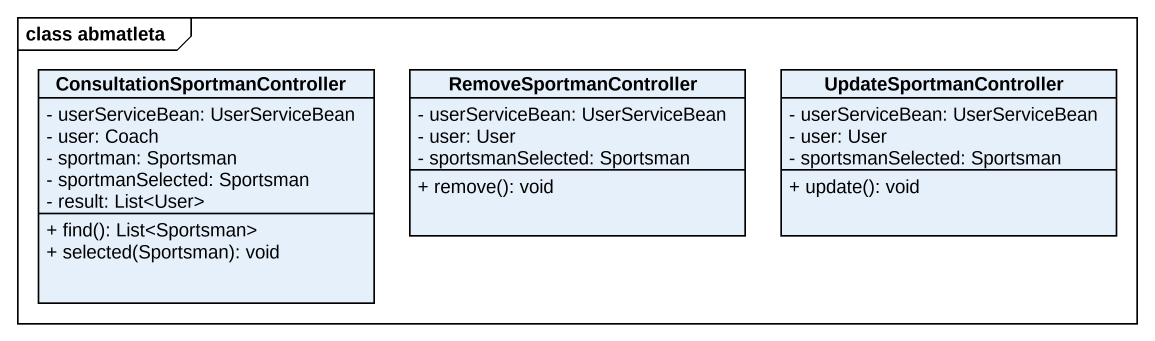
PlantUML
@startuml
mainframe class abmatleta
hide circle
hide empty members
skinparam classAttributeIconSize 0
class "ConsultationSportmanController" as ConsultationSportmanControll {
  - userServiceBean: UserServiceBean
  - user: Coach
  - sportman: Sportsman
  - sportmanSelected: Sportsman
  - result: List<User>
  + find(): List<Sportsman>
  + selected(Sportsman): void
}
class RemoveSportmanController {
  - userServiceBean: UserServiceBean
  - user: User
  - sportsmanSelected: Sportsman
  + remove(): void
}
class UpdateSportmanController {
  - userServiceBean: UserServiceBean
  - user: User
  - sportsmanSelected: Sportsman
  + update(): void
}
@enduml
